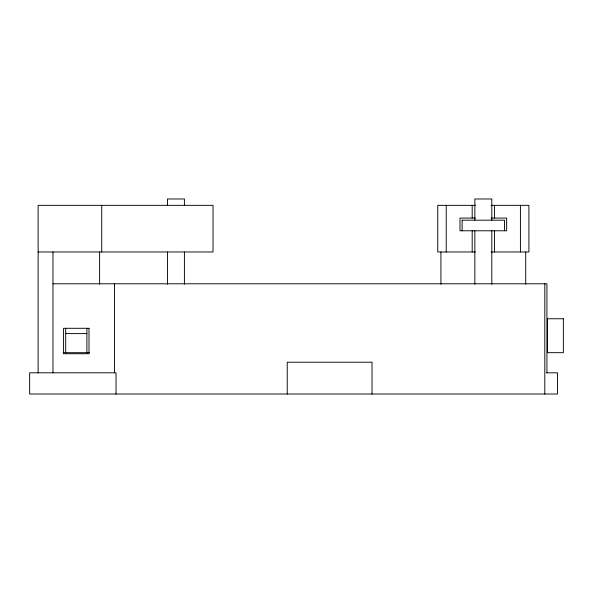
<?xml version="1.0" encoding="UTF-8"?>
<svg xmlns="http://www.w3.org/2000/svg" width="593" height="593" viewBox="0 0 593 593"><rect width="100%" height="100%" fill="white"/><g stroke="black" fill="none" stroke-linecap="round" stroke-linejoin="round"><path stroke-width="0.89" d="M475.453 205.341L437.745 205.341L437.745 251.981L475.453 251.981M491.026 205.341L528.904 205.341L528.904 251.981L491.189 251.981M475.453 218.061L460.005 218.061L460.005 230.781L506.644 230.781L506.644 218.061L491.189 218.061M462.132 220.181L504.51 220.181L504.524 230.781M38.13 251.981L213.028 251.981L213.028 205.341L38.13 205.341L38.13 372.819M52.97 283.78L546.924 283.78L546.924 372.819M65.69 333.6L86.889 333.6M63.147 352.679L89.432 352.679M546.583 372.819L557.524 372.819L557.524 394.019L29.65 394.019L29.65 372.819L116.035 372.819L116.035 394.019M544.804 283.78L544.804 394.019M525.724 251.981L525.724 284.269M520.424 205.341L520.424 251.981M494.451 205.341L494.451 218.061M494.451 230.781L494.451 251.981M491.805 220.181L491.805 198.981L474.86 198.981L474.845 220.181M491.805 230.781L491.805 284.262M474.845 230.781L474.845 284.262M472.191 205.341L472.191 218.061M472.191 230.781L472.191 251.981M462.125 220.181L462.125 230.781M446.225 205.341L446.225 251.981M440.925 251.981L440.925 284.269M372.026 394.019L372.026 362.219L287.227 362.219L287.227 394.019M184.408 205.437L184.408 198.981L167.463 198.981L167.448 205.437M184.408 251.988L184.408 284.262M167.448 251.988L167.448 284.262M114.449 283.78L114.449 372.819M101.729 205.341L101.729 251.981M99.609 251.981L99.609 284.269M86.889 328.3L86.889 352.679M65.69 328.3L65.69 352.679M52.97 251.981L52.97 372.819M563.35 318.76L547.45 318.76L547.45 352.679L563.35 352.679L563.35 318.76M89.009 328.3L63.57 328.3L63.57 353.739L89.009 353.739L89.009 328.3"/></g></svg>
